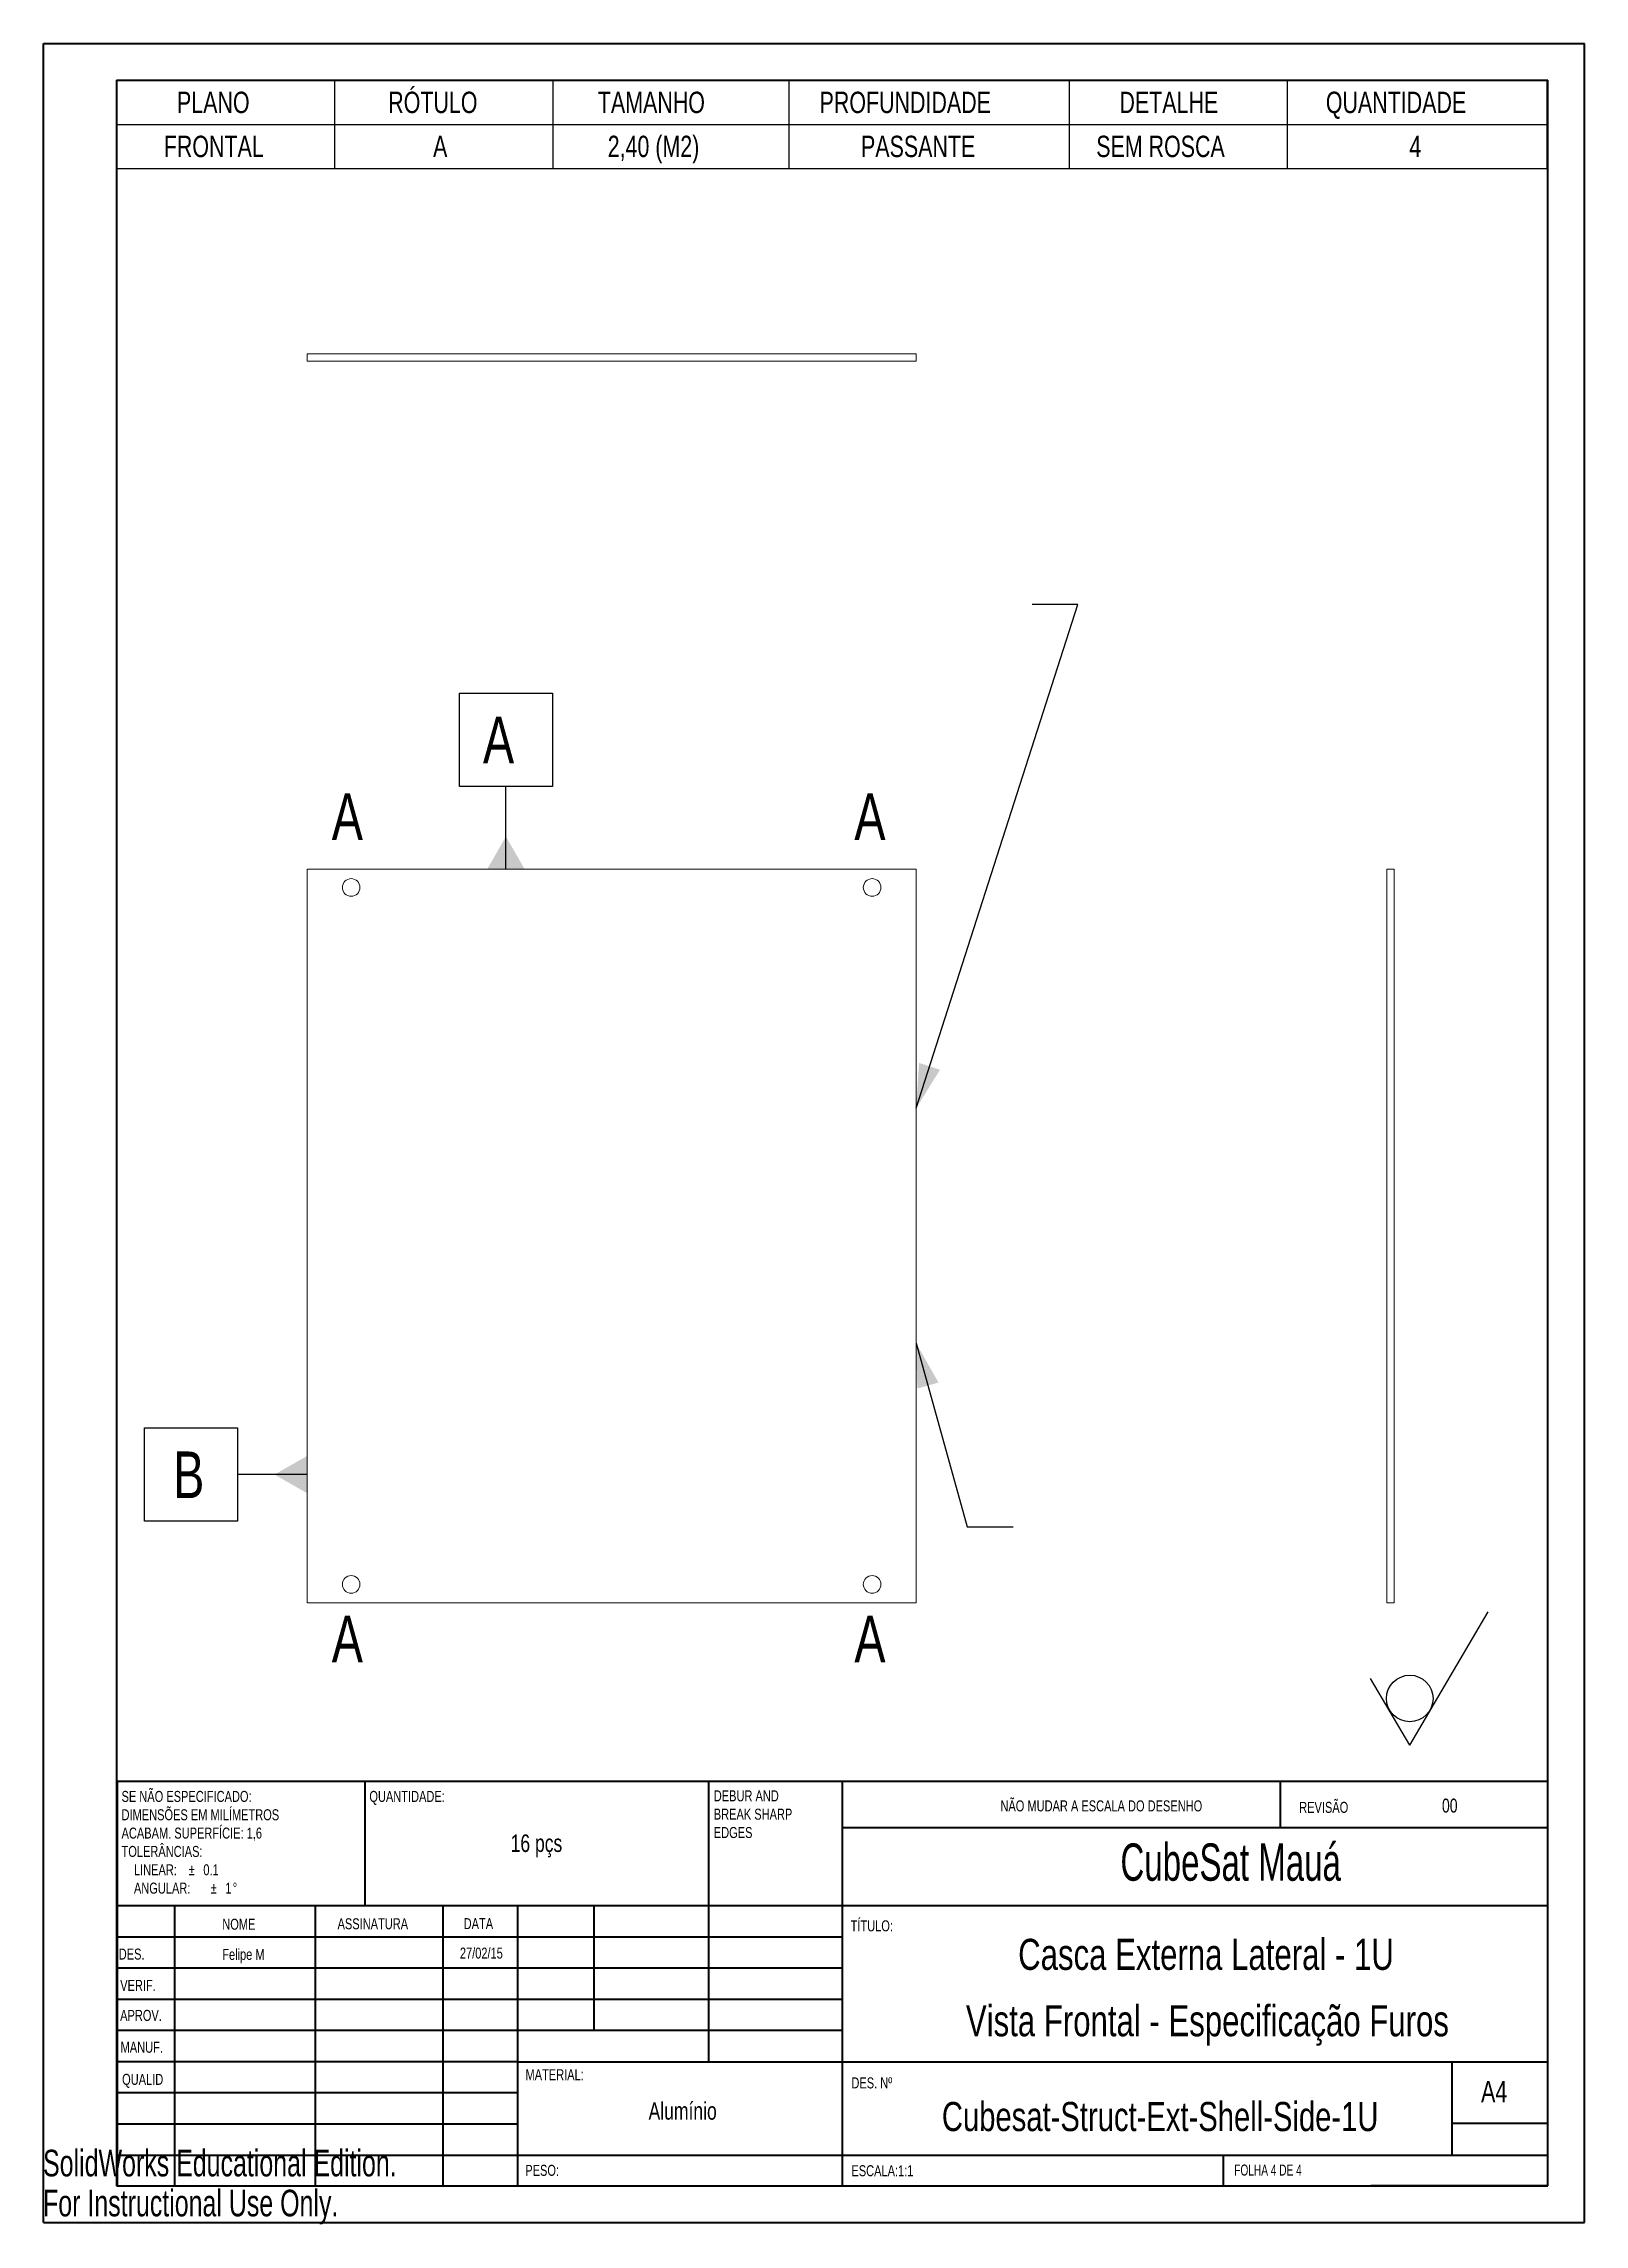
# Paper-space layout 'Folha04' of a CAD drawing. Header units: millimetres. Extents: x 0 to 210, y 0 to 297.
import ezdxf

# ---------------------------------------------------------------- set-up
doc = ezdxf.new("R2010")
doc.units = ezdxf.units.MM
doc.layers.add('FORMAT', color=7, linetype='Continuous')
doc.styles.add('SLDTEXTSTYLE0', font='TXT', dxfattribs={"width": 0.75})
doc.styles.add('SLDTEXTSTYLE1', font='TXT', dxfattribs={"width": 0.663})
doc.styles.add('SLDTEXTSTYLE2', font='TXT', dxfattribs={"width": 0.6875})
doc.styles.add('SLDTEXTSTYLE3', font='TXT', dxfattribs={"width": 0.7})

# ---------------------------------------------------------------- blocks, each defined once
blk = doc.blocks.new('SW_NOTE_6')
at = {"color": 0, "linetype": 'Continuous', "lineweight": 0, "char_height": 1.5, "attachment_point": 1, "style": 'SLDTEXTSTYLE0'}
for s, insert in [('DEBUR AND', (0, 1.93)), ('BREAK SHARP', (0, -0.57)), ('EDGES', (0, -3.07))]:
    blk.add_mtext(s, dxfattribs=dict(at, insert=insert))
blk = doc.blocks.new('SW_NOTE_7')
at = {"color": 0, "linetype": 'Continuous', "lineweight": 0, "char_height": 1.5, "attachment_point": 1, "style": 'SLDTEXTSTYLE0'}
for s, insert in [('SE NÃO ESPECIFICADO:', (0, 1.93)), ('ACABAM. SUPERFÍCIE: 1,6', (0, -3.07)), ('DIMENSÕES EM MILÍMETROS', (0, -0.57)), ('TOLERÂNCIAS:', (0, -5.57)), ('LINEAR:', (1.69, -8.07)), ('%%p', (9.16, -8.07)), ('0.1', (11.15, -8.07)), ('ANGULAR:', (1.69, -10.57)), ('%%p', (12.16, -10.57)), ('1', (14.15, -10.57)), ('%%d', (15.16, -10.57))]:
    blk.add_mtext(s, dxfattribs=dict(at, insert=insert))
blk = doc.blocks.new('SW_SFSYMBOL_0')
at = {"layer": 'FORMAT', "color": 0}
for q in [(10.70229, 11.79195), (-5.351145, 2.720975)]:
    blk.add_line((0, -6.35), q, dxfattribs=at)
blk.add_circle((0, 0), 3.175, dxfattribs=at)
blk = doc.blocks.new('SW_TABLEANNOTATION_1')
at = {"layer": 'FORMAT', "color": 0}
for p, q in [((0, 0), (0, -12)), ((195.01, 0), (0, 0)), ((29.73, 0), (29.73, -6)), ((59.47, 0), (59.47, -6)), ((91.64, 0), (91.64, -6)), ((129.85, 0), (129.85, -6)), ((159.59, 0), (159.59, -6)), ((195.01, -12), (195.01, 0)), ((0, -6), (195.01, -6)), ((29.73, -6), (29.73, -12)), ((59.47, -6), (59.47, -12)), ((91.64, -6), (91.64, -12)), ((129.85, -6), (129.85, -12)), ((159.59, -6), (159.59, -12)), ((0, -12), (195.01, -12))]:
    blk.add_line(p, q, dxfattribs=at)
at = {"layer": 'FORMAT', "color": 0, "attachment_point": 1, "style": 'SLDTEXTSTYLE0'}
for s, insert, char_height in [('PLANO', (8.26, -1.55), 2.91), ('RÓTULO', (37.05, -1.55), 2.91), ('TAMANHO', (65.62, -1.55), 2.91), ('PROFUNDIDADE', (95.84, -1.55), 2.9104), ('DETALHE', (136.71, -1.55), 2.91), ('QUANTIDADE', (164.84, -1.55), 2.91), ('FRONTAL', (6.46, -7.55), 2.91), ('A', (43.16, -7.55), 2.91), ('2,40 (M2)', (66.96, -7.55), 2.91), ('PASSANTE', (101.49, -7.55), 2.91), ('SEM ROSCA', (133.55, -7.55), 2.91), ('4', (176.22, -7.55), 2.91)]:
    blk.add_mtext(s, dxfattribs=dict(at, insert=insert, char_height=char_height))
blk = doc.blocks.new('SW_DATUMTAG_0')
at = {"layer": 'FORMAT', "color": 0}
for p, q in [((-3.22, -1.31), (-3.22, 11.39)), ((-3.22, 11.39), (9.48, 11.39)), ((9.48, 11.39), (9.48, -1.31)), ((9.48, -1.31), (-3.22, -1.31)), ((3.13, -12.58), (3.13, -1.31))]:
    blk.add_line(p, q, dxfattribs=at)
blk.add_solid([(5.67, -12.58), (0.59, -12.58), (3.13, -8.14)], dxfattribs=at)
at = {"layer": 'FORMAT', "color": 0, "insert": (0, 8.19, 0.5), "char_height": 6.35, "attachment_point": 1, "style": 'SLDTEXTSTYLE0'}
blk.add_mtext('A', dxfattribs=at)
blk = doc.blocks.new('SW_DATUMTAG_1')
at = {"layer": 'FORMAT', "color": 0}
for p, q in [((-3.92, -1.31), (-3.92, 11.39)), ((-3.92, 11.39), (8.78, 11.39)), ((8.78, 11.39), (8.78, -1.31)), ((18.25, 5.04), (8.78, 5.04)), ((8.78, -1.31), (-3.92, -1.31))]:
    blk.add_line(p, q, dxfattribs=at)
blk.add_solid([(18.25, 2.5), (18.25, 7.58), (13.81, 5.04)], dxfattribs=at)
at = {"layer": 'FORMAT', "color": 0, "insert": (0, 8.19, 0.5), "char_height": 6.35, "attachment_point": 1, "style": 'SLDTEXTSTYLE0'}
blk.add_mtext('B', dxfattribs=at)

psp = doc.layouts.new('Folha04')

# ---------------------------------------------------------------- linework, layer by layer
at = {"color": 7, "linetype": 'Continuous', "lineweight": 40}
for p, q in [((0.08, 0.21), (0.08, 297.21)), ((0.08, 297.21), (210.08, 297.21)), ((210.08, 0.21), (210.08, 297.21)), ((210.08, 292.21), (210.08, 297.21)), ((10.08, 292.21), (205.08, 292.21)), ((10.08, 5.21), (10.08, 292.21)), ((205.08, 5.21), (205.08, 292.21)), ((10.11, 60.37), (205.08, 60.37)), ((10.11, 60.37), (10.11, 5.12)), ((43.91, 43.37), (43.91, 60.37)), ((90.71, 60.37), (90.71, 22.12)), ((108.91, 60.37), (108.91, 5.12)), ((168.68, 54.09), (168.68, 60.46)), ((205.08, 54), (108.91, 54)), ((205.08, 43.37), (10.11, 43.37)), ((17.91, 43.37), (17.91, 5.12)), ((37.1, 43.37), (37.1, 5.12)), ((54.51, 43.37), (54.51, 5.12)), ((64.71, 5.12), (64.71, 43.37)), ((75.11, 26.37), (75.11, 43.37)), ((108.91, 39.12), (10.11, 39.12)), ((108.91, 34.87), (10.11, 34.87)), ((108.91, 30.62), (10.11, 30.62)), ((108.91, 26.37), (10.11, 26.37)), ((64.71, 22.12), (10.11, 22.12)), ((64.71, 22.12), (205.08, 22.12)), ((192.08, 9.46), (192.08, 22.21)), ((64.71, 17.87), (10.11, 17.87)), ((64.71, 13.62), (10.11, 13.62)), ((205.08, 13.71), (192.08, 13.71)), ((10.11, 9.37), (205.08, 9.37)), ((160.88, 5.21), (160.88, 9.46)), ((10.08, 5.21), (205.08, 5.21)), ((205.08, 5.21), (180.99, 5.21)), ((0.08, 0.21), (210.08, 0.21))]:
    psp.add_line(p, q, dxfattribs=at)
at = {"color": 7, "linetype": 'Continuous', "lineweight": 15}
for p, q in [((36, 253.95), (36, 254.95)), ((119, 254.95), (36, 254.95)), ((119, 253.95), (36, 253.95)), ((119, 253.95), (119, 254.95)), ((36, 184.69), (36, 84.69)), ((119, 184.69), (36, 184.69)), ((119, 84.69), (119, 184.69)), ((183.14, 84.69), (183.14, 184.69)), ((183.14, 184.69), (184.14, 184.69)), ((184.14, 84.69), (184.14, 184.69)), ((36, 84.69), (119, 84.69)), ((183.14, 84.69), (184.14, 84.69))]:
    psp.add_line(p, q, dxfattribs=at)
for centre in [(42, 182.19), (113, 182.19), (42, 87.19), (113, 87.19)]:
    psp.add_circle(centre, 1.2, dxfattribs=at)
at = {"layer": 'FORMAT'}
for p, q in [((119, 152.1), (141.06, 220.77)), ((141.06, 220.77), (134.81, 220.77)), ((119, 120.07), (125.96, 95.06)), ((125.96, 95.06), (132.21, 95.06))]:
    psp.add_line(p, q, dxfattribs=at)
for points in [[(119, 152.1), (122.26, 157.35), (119.4, 158.27)], [(119, 120.07), (119.16, 113.89), (122.05, 114.7)]]:
    psp.add_solid(points, dxfattribs=at)

# ---------------------------------------------------------------- block references
at = {"color": 7, "linetype": 'Continuous', "lineweight": 0}
for name, p in [('SW_NOTE_7', (10.7, 57.11)), ('SW_NOTE_6', (91.42, 57.19))]:
    psp.add_blockref(name, p, dxfattribs=at)
at = {"layer": 'FORMAT'}
for name, p in [('SW_TABLEANNOTATION_1', (10, 292.21)), ('SW_DATUMTAG_0', (59.96, 197.28)), ('SW_DATUMTAG_1', (17.74, 97.12)), ('SW_SFSYMBOL_0', (186.28, 71.64))]:
    psp.add_blockref(name, p, dxfattribs=at)

# ---------------------------------------------------------------- texts
at = {"color": 7, "linetype": 'Continuous', "lineweight": 0}
for s, insert, char_height, attachment_point, style in [('QUANTIDADE:', (44.48, 59.04), 1.5, 1, 'SLDTEXTSTYLE0'), ('NÃO MUDAR A ESCALA DO DESENHO', (130.49, 57.75), 1.5, 1, 'SLDTEXTSTYLE0'), ('REVISÃO', (171.21, 57.55), 1.5, 1, 'SLDTEXTSTYLE0'), ('00', (191.73, 57.99), 1.905, 2, 'SLDTEXTSTYLE0'), ('16 pçs', (67.25, 53.1), 2.381, 2, 'SLDTEXTSTYLE0'), ('CubeSat Mauá', (161.87, 51.88), 5.08, 2, 'SLDTEXTSTYLE1'), ('NOME', (24.43, 41.62), 1.5, 1, 'SLDTEXTSTYLE0'), ('ASSINATURA', (40.14, 41.68), 1.5, 1, 'SLDTEXTSTYLE0'), ('DATA', (57.33, 41.7), 1.5, 1, 'SLDTEXTSTYLE0'), ('TÍTULO:', (110.07, 41.4), 1.5, 1, 'SLDTEXTSTYLE0'), ('Casca Externa Lateral - 1U', (158.51, 38.88), 4.2333, 2, 'SLDTEXTSTYLE0'), ('DES.', (10.32, 37.55), 1.5, 1, 'SLDTEXTSTYLE0'), ('Felipe M', (27.31, 37.5), 1.499, 2, 'SLDTEXTSTYLE0'), ('27/02/15', (59.74, 37.68), 1.499, 2, 'SLDTEXTSTYLE0'), ('VERIF.', (10.52, 33.28), 1.5, 1, 'SLDTEXTSTYLE0'), ('APROV.', (10.51, 29.19), 1.5, 1, 'SLDTEXTSTYLE0'), ('MANUF.', (10.57, 24.85), 1.5, 1, 'SLDTEXTSTYLE0'), ('MATERIAL:', (65.76, 21.11), 1.5, 1, 'SLDTEXTSTYLE0'), ('QUALID', (10.78, 20.47), 1.5, 1, 'SLDTEXTSTYLE0'), ('DES. Nº', (110.18, 19.99), 1.5, 1, 'SLDTEXTSTYLE0'), ('A4', (196, 19.52), 2.91, 1, 'SLDTEXTSTYLE0'), ('Alumínio', (87.18, 16.61), 2.381, 2, 'SLDTEXTSTYLE0'), ('Cubesat-Struct-Ext-Shell-Side-1U', (152.26, 16.64), 3.9688, 2, 'SLDTEXTSTYLE0'), ('PESO:', (65.73, 8.07), 1.499, 1, 'SLDTEXTSTYLE0'), ('ESCALA:1:1', (110.18, 8.02), 1.5, 1, 'SLDTEXTSTYLE0'), ('FOLHA 4 DE 4', (162.36, 8.11), 1.5, 1, 'SLDTEXTSTYLE2')]:
    psp.add_mtext(s, dxfattribs=dict(at, insert=insert, char_height=char_height, attachment_point=attachment_point, style=style))
at = {"color": 7, "linetype": 'Continuous', "char_height": 3.633, "attachment_point": 1, "style": 'SLDTEXTSTYLE3'}
for s, insert in [('SolidWorks Educational Edition.', (0, 10.13)), ('For Instructional Use Only.', (0, 4.68))]:
    psp.add_mtext(s, dxfattribs=dict(at, insert=insert))
at = {"layer": 'FORMAT', "style": 'SLDTEXTSTYLE0'}
for s, insert, char_height, attachment_point in [('A', (39.35, 195.02), 6.35, 1), ('A', (110.58, 195.02), 6.35, 1), ('A', (39.35, 82.92), 6.35, 1), ('A', (110.58, 82.92), 6.35, 1), ('Vista Frontal - Especificação Furos', (158.7, 29.83), 4.2333, 2)]:
    psp.add_mtext(s, dxfattribs=dict(at, insert=insert, char_height=char_height, attachment_point=attachment_point))

doc.saveas('drawing.dxf')
